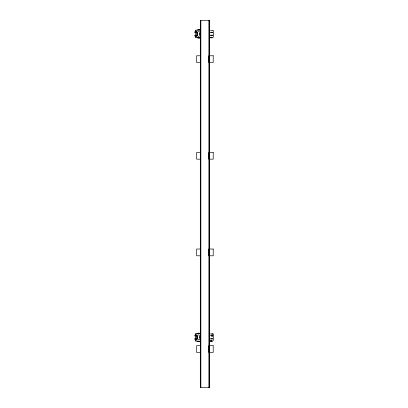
<?xml version="1.0" encoding="UTF-8"?>
<svg xmlns="http://www.w3.org/2000/svg" width="408" height="408" viewBox="0 0 408 408"><rect width="100%" height="100%" fill="white"/><g stroke="black" fill="none" stroke-linecap="round" stroke-linejoin="round"><path stroke-width="0.61" d="M210.375 341.246L210.375 340.915L212.211 340.915L212.211 341.246M211.752 341.246L212.211 341.205L211.293 341.205L211.293 340.915M211.293 37.781L210.375 37.781L210.375 37.49L212.211 37.49L212.211 37.781L211.293 37.781L211.293 37.49M196.773 35.368C196.676 40.882 196.671 26.938 196.773 32.451M196.773 338.793C196.676 344.306 196.671 330.363 196.773 335.876M197.579 32.987L197.197 33.91L197.579 34.833M199.502 34.899L199.915 33.91L199.502 32.92M197.579 336.411L197.197 337.334L197.579 338.257M199.502 338.324L199.915 337.334L199.502 336.345M194.779 31.997L195.509 30.906M194.779 335.422L195.509 334.33M199.701 35.715L199.094 36.292L197.9 36.292M199.701 339.135L199.094 339.716L197.9 339.716M196.891 29.983L199.502 29.82M196.891 333.407L199.502 333.244M196.886 37.837L199.502 38M198.512 38.158L200.318 37.867M200.318 341.292L198.512 341.583L196.886 341.261M212.068 35.165L210.467 35.165M210.676 338.558L212.068 338.584M211.752 37.822L212.211 37.822M211.293 341.205L210.375 341.205M212.629 35.221C213.746 35.583 213.746 32.237 212.629 32.599M212.629 338.645C213.746 339.007 213.746 335.662 212.629 336.024M199.844 30.054L195.31 30.248L195.31 37.572L199.844 37.765M210.467 30.529L212.089 30.529M212.216 30.529L213.399 30.529L213.399 32.268L210.467 32.268M197.9 31.518L199.094 31.518L199.701 32.099M194.606 32.507L195.59 32.507M196.304 32.513L197.411 32.513M199.915 33.91L200.282 33.91M194.606 35.312L195.59 35.312M196.304 35.312L197.411 35.312M210.467 35.552L213.399 35.552L213.206 37.296M210.467 37.296L212.089 37.296M200.486 55.768L196.661 55.768L196.661 62.531L200.486 62.531M200.486 152.398L196.661 152.398L196.661 159.161L200.486 159.161M200.486 249.028L196.661 249.028L196.661 255.796L200.486 255.796M199.844 333.479L195.31 333.673L195.31 340.996L199.844 341.19M210.467 333.953L212.089 333.953M212.216 333.953L213.399 333.953L213.399 335.692L211.293 335.692M197.9 334.942L199.094 334.942L199.701 335.524M210.299 335.692L210.921 335.692M194.606 335.932L195.59 335.932M196.304 335.932L197.411 335.932M199.915 337.334L200.282 337.334M194.606 338.737L195.59 338.737M196.304 338.737L197.411 338.737M210.467 338.977L213.399 338.977L213.206 340.716M210.467 340.716L212.089 340.716M200.486 345.663L196.661 345.663L196.661 352.425L200.486 352.425M211.303 336.039L212.068 336.08M212.068 32.66L210.676 32.686M198.512 29.662L200.318 29.952M198.512 333.086L200.318 333.377M194.779 35.828L195.509 36.914M194.779 339.247L195.509 340.338M212.104 333.418L212.104 336.544M209.187 20.4L209.187 387.6M208.993 20.4L208.993 387.6M200.874 20.4L200.874 387.6M200.685 20.4L200.685 387.6M200.088 32.66L200.088 35.165M200.088 336.08L200.088 338.589M197.299 32.099L197.299 33.67M197.299 34.15L197.299 35.715M197.299 335.524L197.299 337.095M197.299 337.574L197.299 339.135M209.574 20.4L200.297 20.4L200.297 387.6L209.574 387.6L209.574 20.4M213.206 55.768L208.784 55.768L208.784 62.531L213.206 62.531L213.206 55.768M213.206 152.398L208.784 152.398L208.784 159.161L213.206 159.161L213.206 152.398M213.206 249.028L208.784 249.028L208.784 255.796L213.206 255.796L213.206 249.028M213.206 345.663L208.784 345.663L208.784 352.425L213.206 352.425L213.206 345.663"/></g></svg>
